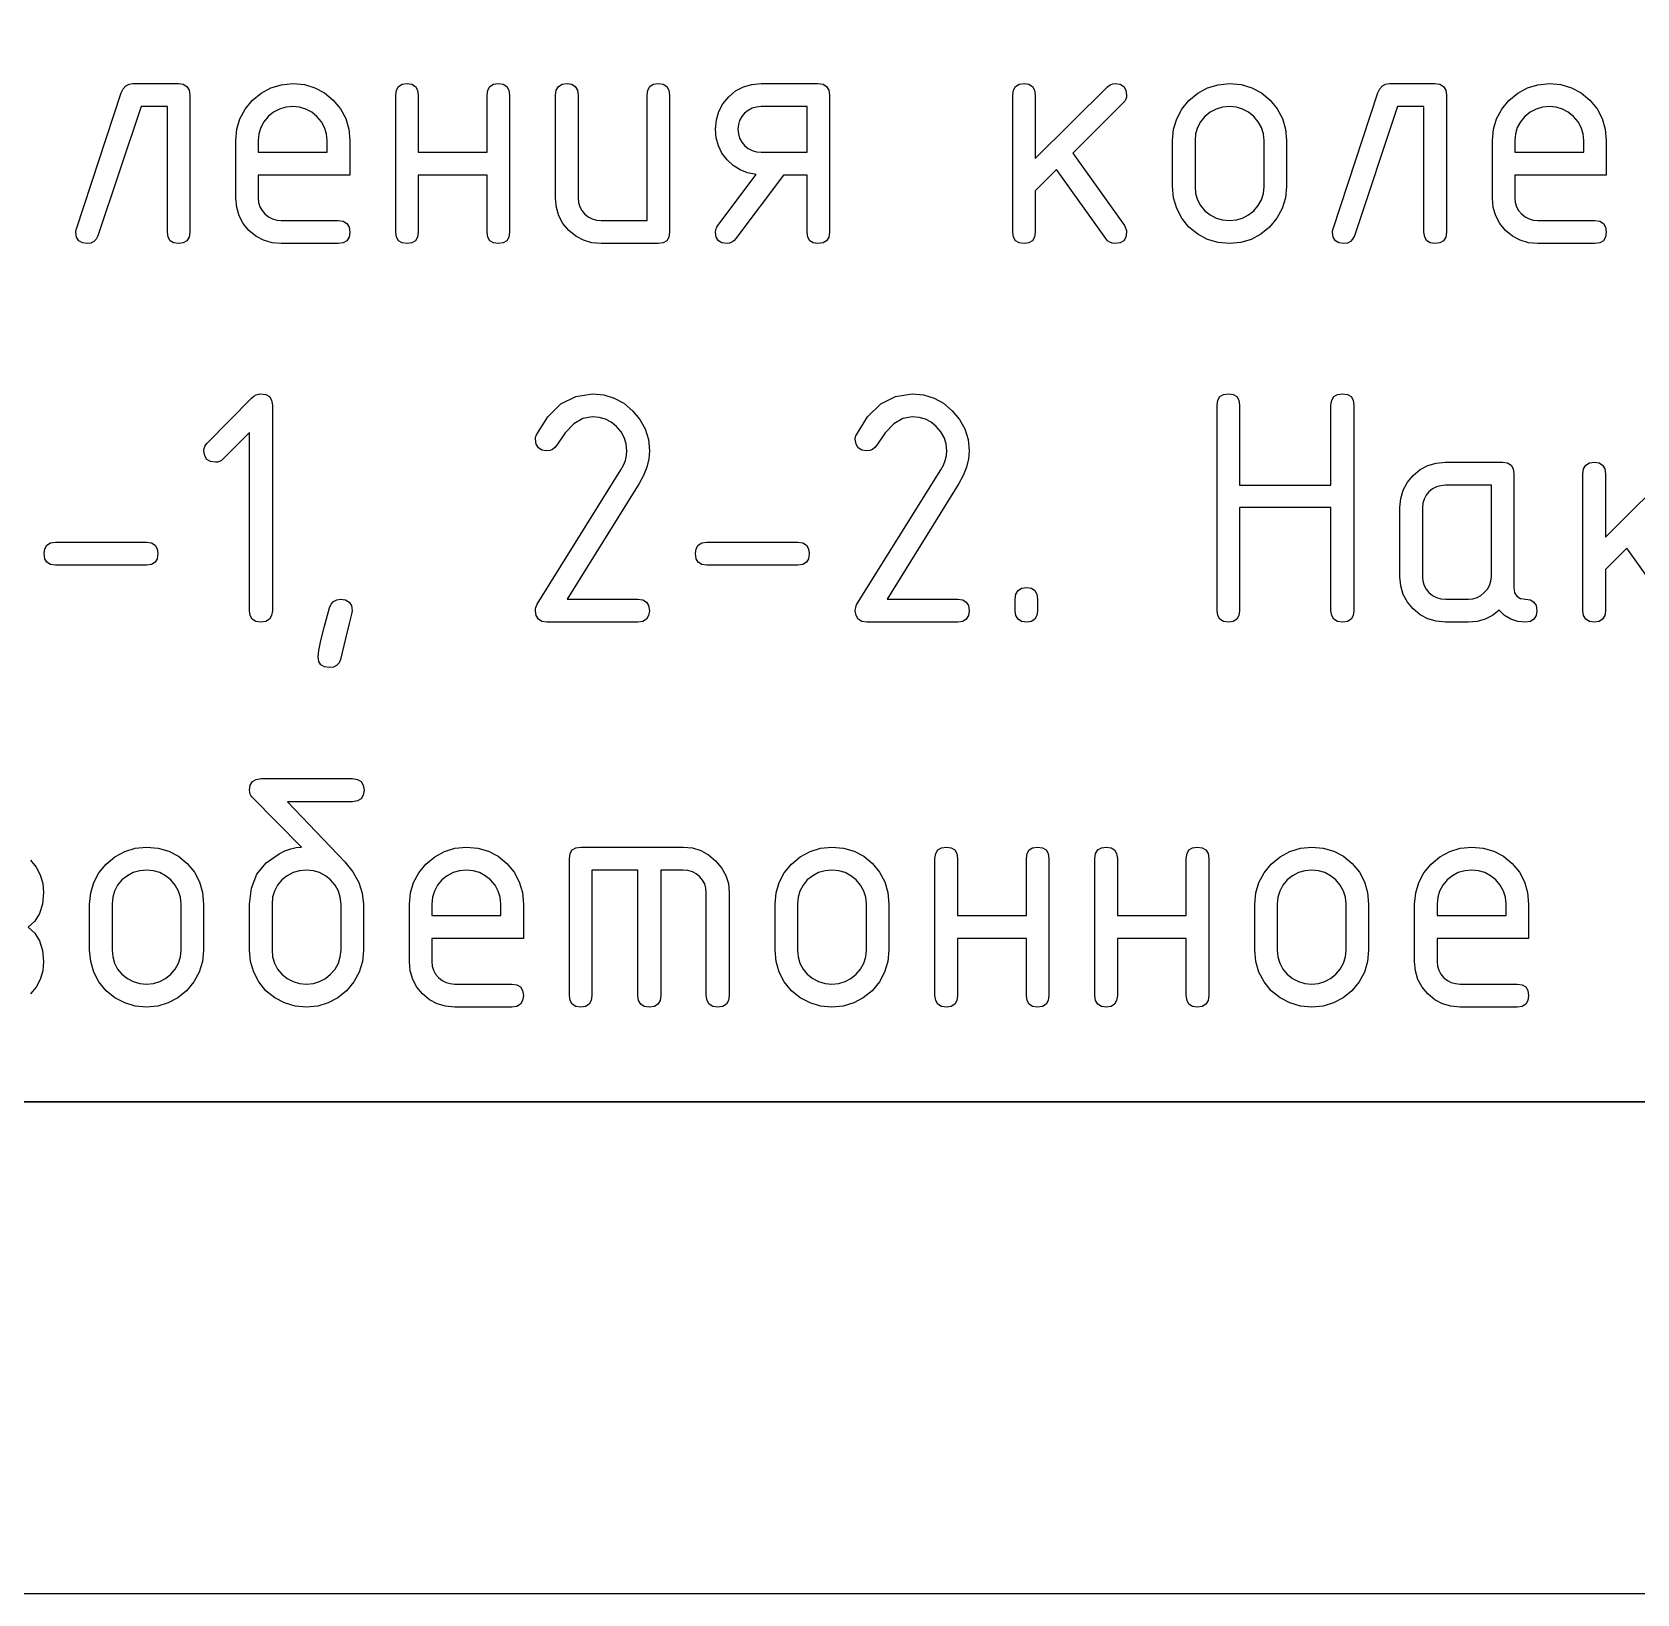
# Model space of a CAD drawing. Header units: millimetres. Extents: x 1 to 1188, y 1 to 840.
# Drawn here: x 1096.83 to 1112.98, y 0.71 to 16.42 of the extents above; entities that cross this region are included whole.
import ezdxf

# ---------------------------------------------------------------- set-up
doc = ezdxf.new("R2010")
doc.units = ezdxf.units.MM
doc.layers.add('GEOMETRY', color=7, linetype='Continuous')
doc.layers.add('TEXT_OUTLINE', color=7, linetype='Continuous')

msp = doc.modelspace()

# ---------------------------------------------------------------- linework, layer by layer
at = {"layer": 'GEOMETRY'}
for points in [[(1188.156, 0.706), (0.832, 0.706), (0.832, 840.048)], [(999.815, 60.714), (999.815, 5.658), (1184.79, 5.658)], [(1097.847, 15.904), (1098.305, 15.904)], [(1104.169, 15.904), (1104.742, 15.904)], [(1106.928, 15.149), (1107.655, 15.871)], [(1110.494, 15.904), (1110.951, 15.904)], [(1097.279, 14.443), (1097.731, 15.81)], [(1098.195, 14.41), (1098.195, 15.673), (1097.93, 15.673), (1097.494, 14.372)], [(1098.421, 15.788), (1098.421, 14.41)], [(1100.493, 14.41), (1100.493, 15.788)], [(1100.719, 15.788), (1100.719, 15.215), (1101.413, 15.215), (1101.413, 15.788)], [(1101.639, 15.788), (1101.639, 14.41)], [(1102.102, 14.752), (1102.102, 15.788)], [(1102.328, 15.788), (1102.328, 14.752)], [(1102.56, 14.526), (1103.023, 14.526), (1103.023, 15.788)], [(1103.249, 15.788), (1103.249, 14.41)], [(1104.169, 15.215), (1104.632, 15.215), (1104.632, 15.673), (1104.169, 15.673)], [(1104.858, 15.788), (1104.858, 14.41)], [(1106.702, 14.41), (1106.702, 15.788)], [(1106.928, 15.788), (1106.928, 15.149)], [(1107.815, 15.711), (1107.308, 15.204), (1107.826, 14.476)], [(1109.926, 14.443), (1110.378, 15.81)], [(1110.841, 14.41), (1110.841, 15.673), (1110.576, 15.673), (1110.141, 14.372)], [(1111.067, 15.788), (1111.067, 14.41)], [(1098.883, 14.752), (1098.883, 15.331)], [(1099.109, 15.331), (1099.109, 15.215), (1099.804, 15.215), (1099.804, 15.331)], [(1100.03, 15.331), (1100.03, 14.984), (1099.109, 14.984)], [(1108.311, 14.868), (1108.311, 15.331)], [(1108.537, 15.331), (1108.537, 14.868)], [(1109.232, 14.868), (1109.232, 15.331)], [(1109.458, 15.331), (1109.458, 14.868)], [(1111.53, 14.752), (1111.53, 15.331)], [(1111.756, 15.331), (1111.756, 15.215), (1112.45, 15.215), (1112.45, 15.331)], [(1112.676, 15.331), (1112.676, 14.984), (1111.756, 14.984)], [(1107.639, 14.344), (1107.143, 15.039), (1106.928, 14.824), (1106.928, 14.41)], [(1099.109, 14.984), (1099.109, 14.752)], [(1100.719, 14.984), (1100.719, 14.41)], [(1101.413, 14.41), (1101.413, 14.984), (1100.719, 14.984)], [(1103.733, 14.476), (1104.119, 14.989)], [(1104.632, 14.41), (1104.632, 14.984), (1104.395, 14.984), (1103.915, 14.344)], [(1111.756, 14.984), (1111.756, 14.752)], [(1099.341, 14.526), (1099.914, 14.526)], [(1111.987, 14.526), (1112.56, 14.526)], [(1099.914, 14.295), (1099.341, 14.295)], [(1103.133, 14.295), (1102.56, 14.295)], [(1112.56, 14.295), (1111.987, 14.295)], [(1098.595, 12.287), (1099.042, 12.739)], [(1099.251, 12.667), (1099.251, 10.6)], [(1108.758, 10.6), (1108.758, 12.667)], [(1108.984, 12.667), (1108.984, 11.863), (1109.905, 11.863), (1109.905, 12.667)], [(1110.136, 12.667), (1110.136, 10.6)], [(1099.02, 12.392), (1098.755, 12.127)], [(1099.02, 10.6), (1099.02, 12.392)], [(1101.915, 10.666), (1102.759, 12.017)], [(1105.134, 10.666), (1105.977, 12.017)], [(1111.057, 12.094), (1111.63, 12.094)], [(1111.746, 11.978), (1111.746, 10.832)], [(1112.441, 10.6), (1112.441, 11.978)], [(1112.667, 11.339), (1113.394, 12.061)], [(1112.667, 11.978), (1112.667, 11.339)], [(1102.941, 11.879), (1102.219, 10.716), (1102.93, 10.716)], [(1106.159, 11.879), (1105.437, 10.716), (1106.148, 10.716)], [(1111.52, 11.863), (1111.057, 11.863)], [(1111.52, 10.942), (1111.52, 11.863)], [(1109.905, 10.6), (1109.905, 11.637), (1108.984, 11.637), (1108.984, 10.6)], [(1110.599, 10.942), (1110.599, 11.637)], [(1110.825, 11.637), (1110.825, 10.942)], [(1097.069, 11.289), (1097.984, 11.289)], [(1103.624, 11.289), (1104.539, 11.289)], [(1113.378, 10.534), (1112.882, 11.229), (1112.667, 11.014), (1112.667, 10.6)], [(1097.984, 11.058), (1097.069, 11.058)], [(1104.539, 11.058), (1103.624, 11.058)], [(1106.727, 10.6), (1106.727, 10.716)], [(1106.953, 10.716), (1106.953, 10.6)], [(1111.057, 10.716), (1111.288, 10.716)], [(1102.93, 10.485), (1102.015, 10.485)], [(1106.148, 10.485), (1105.233, 10.485)], [(1111.288, 10.485), (1111.057, 10.485)], [(1099.137, 8.91), (1100.058, 8.91)], [(1099.545, 8.221), (1099.044, 8.728)], [(1100.058, 8.678), (1099.402, 8.678), (1099.981, 8.072)], [(1102.24, 6.727), (1102.24, 8.105)], [(1102.356, 8.221), (1103.387, 8.221)], [(1105.919, 6.727), (1105.919, 8.105)], [(1106.145, 8.105), (1106.145, 7.532), (1106.84, 7.532), (1106.84, 8.105)], [(1107.066, 8.105), (1107.066, 6.727)], [(1107.529, 6.727), (1107.529, 8.105)], [(1107.755, 8.105), (1107.755, 7.532), (1108.449, 7.532), (1108.449, 8.105)], [(1108.675, 8.105), (1108.675, 6.727)], [(1102.929, 6.727), (1102.929, 7.989), (1102.466, 7.989), (1102.466, 6.727)], [(1103.387, 7.989), (1103.161, 7.989), (1103.161, 6.727)], [(1103.618, 6.727), (1103.618, 7.763)], [(1103.85, 7.763), (1103.85, 6.727)], [(1097.412, 7.184), (1097.412, 7.647)], [(1097.638, 7.647), (1097.638, 7.184)], [(1098.333, 7.184), (1098.333, 7.647)], [(1098.559, 7.647), (1098.559, 7.184)], [(1099.022, 7.184), (1099.022, 7.647)], [(1099.248, 7.647), (1099.248, 7.184)], [(1099.942, 7.184), (1099.942, 7.647)], [(1100.168, 7.647), (1100.168, 7.184)], [(1100.631, 7.069), (1100.631, 7.647)], [(1100.857, 7.647), (1100.857, 7.532), (1101.551, 7.532), (1101.551, 7.647)], [(1101.777, 7.647), (1101.777, 7.3), (1100.857, 7.3)], [(1104.31, 7.184), (1104.31, 7.647)], [(1104.536, 7.647), (1104.536, 7.184)], [(1105.23, 7.184), (1105.23, 7.647)], [(1105.456, 7.647), (1105.456, 7.184)], [(1109.138, 7.184), (1109.138, 7.647)], [(1109.364, 7.647), (1109.364, 7.184)], [(1110.058, 7.184), (1110.058, 7.647)], [(1110.284, 7.647), (1110.284, 7.184)], [(1110.747, 7.069), (1110.747, 7.647)], [(1110.973, 7.647), (1110.973, 7.532), (1111.668, 7.532), (1111.668, 7.647)], [(1111.894, 7.647), (1111.894, 7.3), (1110.973, 7.3)], [(1100.857, 7.3), (1100.857, 7.069)], [(1106.145, 7.3), (1106.145, 6.727)], [(1106.84, 6.727), (1106.84, 7.3), (1106.145, 7.3)], [(1107.755, 7.3), (1107.755, 6.727)], [(1108.449, 6.727), (1108.449, 7.3), (1107.755, 7.3)], [(1110.973, 7.3), (1110.973, 7.069)], [(1101.088, 6.843), (1101.662, 6.843)], [(1111.205, 6.843), (1111.778, 6.843)], [(1101.662, 6.611), (1101.088, 6.611)], [(1111.778, 6.611), (1111.205, 6.611)]]:
    msp.add_lwpolyline(points, dxfattribs=at)
msp.add_lwpolyline([(1184.79, 5.658), (20.835, 5.658), (20.835, 836.683), (1184.79, 836.683)], close=True, dxfattribs=at)
at = {"layer": 'TEXT_OUTLINE'}
for points in [[(1097.731, 15.81), (1097.751, 15.851), (1097.777, 15.881), (1097.809, 15.898), (1097.847, 15.904)], [(1098.305, 15.904), (1098.355, 15.897), (1098.392, 15.875), (1098.413, 15.839), (1098.421, 15.788)], [(1099.049, 15.733), (1099.138, 15.808), (1099.236, 15.861), (1099.342, 15.893), (1099.457, 15.904)], [(1099.457, 15.904), (1099.573, 15.894), (1099.68, 15.863), (1099.777, 15.811), (1099.864, 15.739)], [(1100.493, 15.788), (1100.5, 15.839), (1100.522, 15.875), (1100.558, 15.897), (1100.608, 15.904)], [(1100.608, 15.904), (1100.656, 15.897), (1100.691, 15.875), (1100.712, 15.839), (1100.719, 15.788)], [(1101.413, 15.788), (1101.42, 15.839), (1101.44, 15.875), (1101.475, 15.897), (1101.523, 15.904)], [(1101.523, 15.904), (1101.574, 15.897), (1101.61, 15.875), (1101.632, 15.839), (1101.639, 15.788)], [(1102.102, 15.788), (1102.109, 15.839), (1102.131, 15.875), (1102.167, 15.897), (1102.218, 15.904)], [(1102.218, 15.904), (1102.266, 15.897), (1102.3, 15.875), (1102.321, 15.839), (1102.328, 15.788)], [(1103.023, 15.788), (1103.029, 15.839), (1103.05, 15.875), (1103.084, 15.897), (1103.133, 15.904)], [(1103.133, 15.904), (1103.183, 15.897), (1103.22, 15.875), (1103.241, 15.839), (1103.249, 15.788)], [(1103.844, 15.772), (1103.913, 15.83), (1103.991, 15.871), (1104.076, 15.896), (1104.169, 15.904)], [(1104.742, 15.904), (1104.793, 15.897), (1104.829, 15.875), (1104.851, 15.839), (1104.858, 15.788)], [(1106.702, 15.788), (1106.709, 15.839), (1106.731, 15.875), (1106.767, 15.897), (1106.817, 15.904)], [(1106.817, 15.904), (1106.865, 15.897), (1106.9, 15.875), (1106.921, 15.839), (1106.928, 15.788)], [(1107.655, 15.871), (1107.672, 15.886), (1107.691, 15.896), (1107.711, 15.902), (1107.732, 15.904)], [(1107.732, 15.904), (1107.783, 15.897), (1107.819, 15.875), (1107.841, 15.839), (1107.848, 15.788)], [(1108.476, 15.733), (1108.565, 15.808), (1108.663, 15.861), (1108.77, 15.893), (1108.884, 15.904)], [(1108.884, 15.904), (1109.001, 15.894), (1109.107, 15.863), (1109.205, 15.811), (1109.292, 15.739)], [(1110.378, 15.81), (1110.397, 15.851), (1110.423, 15.881), (1110.455, 15.898), (1110.494, 15.904)], [(1110.951, 15.904), (1111.002, 15.897), (1111.038, 15.875), (1111.06, 15.839), (1111.067, 15.788)], [(1111.695, 15.733), (1111.784, 15.808), (1111.882, 15.861), (1111.988, 15.893), (1112.103, 15.904)], [(1112.103, 15.904), (1112.219, 15.894), (1112.326, 15.863), (1112.423, 15.811), (1112.511, 15.739)], [(1098.883, 15.331), (1098.894, 15.444), (1098.925, 15.55), (1098.976, 15.646), (1099.049, 15.733)], [(1099.457, 15.673), (1099.387, 15.666), (1099.322, 15.648), (1099.263, 15.617), (1099.209, 15.573)], [(1099.699, 15.573), (1099.647, 15.617), (1099.589, 15.648), (1099.525, 15.666), (1099.457, 15.673)], [(1099.864, 15.739), (1099.937, 15.651), (1099.989, 15.554), (1100.02, 15.447), (1100.03, 15.331)], [(1103.711, 15.447), (1103.72, 15.539), (1103.744, 15.624), (1103.786, 15.702), (1103.844, 15.772)], [(1104.169, 15.673), (1104.123, 15.668), (1104.08, 15.656), (1104.04, 15.635), (1104.003, 15.606)], [(1107.848, 15.788), (1107.846, 15.767), (1107.84, 15.747), (1107.83, 15.728), (1107.815, 15.711)], [(1108.311, 15.331), (1108.321, 15.444), (1108.352, 15.55), (1108.404, 15.646), (1108.476, 15.733)], [(1108.884, 15.673), (1108.814, 15.666), (1108.75, 15.648), (1108.69, 15.617), (1108.636, 15.573)], [(1109.127, 15.573), (1109.074, 15.617), (1109.016, 15.648), (1108.953, 15.666), (1108.884, 15.673)], [(1109.292, 15.739), (1109.365, 15.651), (1109.416, 15.554), (1109.447, 15.447), (1109.458, 15.331)], [(1111.53, 15.331), (1111.54, 15.444), (1111.571, 15.55), (1111.623, 15.646), (1111.695, 15.733)], [(1112.103, 15.673), (1112.033, 15.666), (1111.969, 15.648), (1111.909, 15.617), (1111.855, 15.573)], [(1112.345, 15.573), (1112.293, 15.617), (1112.235, 15.648), (1112.172, 15.666), (1112.103, 15.673)], [(1112.511, 15.739), (1112.583, 15.651), (1112.635, 15.554), (1112.666, 15.447), (1112.676, 15.331)], [(1099.209, 15.573), (1099.165, 15.521), (1099.134, 15.463), (1099.116, 15.4), (1099.109, 15.331)], [(1099.804, 15.331), (1099.797, 15.4), (1099.777, 15.463), (1099.745, 15.521), (1099.699, 15.573)], [(1104.003, 15.606), (1103.975, 15.572), (1103.954, 15.533), (1103.941, 15.492), (1103.937, 15.447)], [(1108.636, 15.573), (1108.593, 15.521), (1108.562, 15.463), (1108.543, 15.4), (1108.537, 15.331)], [(1109.232, 15.331), (1109.225, 15.4), (1109.205, 15.463), (1109.172, 15.521), (1109.127, 15.573)], [(1111.855, 15.573), (1111.811, 15.521), (1111.78, 15.463), (1111.762, 15.4), (1111.756, 15.331)], [(1112.45, 15.331), (1112.444, 15.4), (1112.424, 15.463), (1112.391, 15.521), (1112.345, 15.573)], [(1103.827, 15.138), (1103.776, 15.205), (1103.74, 15.278), (1103.719, 15.359), (1103.711, 15.447)], [(1103.937, 15.447), (1103.941, 15.399), (1103.954, 15.356), (1103.975, 15.316), (1104.003, 15.281)], [(1104.003, 15.281), (1104.04, 15.252), (1104.08, 15.232), (1104.123, 15.219), (1104.169, 15.215)], [(1104.119, 14.989), (1104.034, 15.006), (1103.958, 15.037), (1103.889, 15.081), (1103.827, 15.138)], [(1108.476, 14.46), (1108.404, 14.549), (1108.352, 14.647), (1108.321, 14.753), (1108.311, 14.868)], [(1108.537, 14.868), (1108.543, 14.799), (1108.562, 14.735), (1108.593, 14.678), (1108.636, 14.625)], [(1109.127, 14.625), (1109.172, 14.678), (1109.205, 14.735), (1109.225, 14.799), (1109.232, 14.868)], [(1109.458, 14.868), (1109.447, 14.753), (1109.414, 14.647), (1109.361, 14.549), (1109.287, 14.46)], [(1099.016, 14.427), (1098.958, 14.497), (1098.916, 14.574), (1098.892, 14.659), (1098.883, 14.752)], [(1099.109, 14.752), (1099.113, 14.707), (1099.126, 14.665), (1099.147, 14.627), (1099.175, 14.592)], [(1102.234, 14.427), (1102.176, 14.497), (1102.135, 14.574), (1102.11, 14.659), (1102.102, 14.752)], [(1102.328, 14.752), (1102.332, 14.707), (1102.345, 14.665), (1102.365, 14.627), (1102.394, 14.592)], [(1111.662, 14.427), (1111.604, 14.497), (1111.563, 14.574), (1111.538, 14.659), (1111.53, 14.752)], [(1111.756, 14.752), (1111.76, 14.707), (1111.772, 14.665), (1111.793, 14.627), (1111.822, 14.592)], [(1099.175, 14.592), (1099.212, 14.563), (1099.252, 14.543), (1099.295, 14.53), (1099.341, 14.526)], [(1102.394, 14.592), (1102.431, 14.563), (1102.471, 14.543), (1102.514, 14.53), (1102.56, 14.526)], [(1108.636, 14.625), (1108.69, 14.582), (1108.75, 14.551), (1108.814, 14.532), (1108.884, 14.526)], [(1108.884, 14.526), (1108.953, 14.532), (1109.016, 14.551), (1109.074, 14.582), (1109.127, 14.625)], [(1111.822, 14.592), (1111.859, 14.563), (1111.898, 14.543), (1111.941, 14.53), (1111.987, 14.526)], [(1097.274, 14.41), (1097.274, 14.42), (1097.275, 14.429), (1097.277, 14.437), (1097.279, 14.443)], [(1097.39, 14.295), (1097.339, 14.302), (1097.303, 14.323), (1097.281, 14.36), (1097.274, 14.41)], [(1098.305, 14.295), (1098.256, 14.302), (1098.222, 14.323), (1098.201, 14.36), (1098.195, 14.41)], [(1098.421, 14.41), (1098.413, 14.36), (1098.392, 14.323), (1098.355, 14.302), (1098.305, 14.295)], [(1099.341, 14.295), (1099.248, 14.303), (1099.163, 14.328), (1099.085, 14.369), (1099.016, 14.427)], [(1099.914, 14.526), (1099.965, 14.519), (1100.001, 14.497), (1100.023, 14.461), (1100.03, 14.41)], [(1100.03, 14.41), (1100.023, 14.36), (1100.001, 14.323), (1099.965, 14.302), (1099.914, 14.295)], [(1100.608, 14.295), (1100.558, 14.302), (1100.522, 14.323), (1100.5, 14.36), (1100.493, 14.41)], [(1100.719, 14.41), (1100.712, 14.36), (1100.691, 14.323), (1100.656, 14.302), (1100.608, 14.295)], [(1101.523, 14.295), (1101.475, 14.302), (1101.44, 14.323), (1101.42, 14.36), (1101.413, 14.41)], [(1101.639, 14.41), (1101.632, 14.36), (1101.61, 14.323), (1101.574, 14.302), (1101.523, 14.295)], [(1102.56, 14.295), (1102.466, 14.303), (1102.381, 14.328), (1102.304, 14.369), (1102.234, 14.427)], [(1103.249, 14.41), (1103.241, 14.36), (1103.22, 14.323), (1103.183, 14.302), (1103.133, 14.295)], [(1103.711, 14.41), (1103.713, 14.428), (1103.717, 14.445), (1103.724, 14.461), (1103.733, 14.476)], [(1103.827, 14.295), (1103.776, 14.302), (1103.74, 14.323), (1103.719, 14.36), (1103.711, 14.41)], [(1104.742, 14.295), (1104.694, 14.302), (1104.659, 14.323), (1104.639, 14.36), (1104.632, 14.41)], [(1104.858, 14.41), (1104.851, 14.36), (1104.829, 14.323), (1104.793, 14.302), (1104.742, 14.295)], [(1106.817, 14.295), (1106.767, 14.302), (1106.731, 14.323), (1106.709, 14.36), (1106.702, 14.41)], [(1106.928, 14.41), (1106.921, 14.36), (1106.9, 14.323), (1106.865, 14.302), (1106.817, 14.295)], [(1107.848, 14.41), (1107.841, 14.36), (1107.819, 14.323), (1107.783, 14.302), (1107.732, 14.295)], [(1107.826, 14.476), (1107.835, 14.46), (1107.842, 14.443), (1107.847, 14.427), (1107.848, 14.41)], [(1108.884, 14.295), (1108.77, 14.305), (1108.663, 14.336), (1108.565, 14.388), (1108.476, 14.46)], [(1109.287, 14.46), (1109.199, 14.388), (1109.103, 14.336), (1108.998, 14.305), (1108.884, 14.295)], [(1109.92, 14.41), (1109.921, 14.42), (1109.922, 14.429), (1109.923, 14.437), (1109.926, 14.443)], [(1110.036, 14.295), (1109.985, 14.302), (1109.949, 14.323), (1109.928, 14.36), (1109.92, 14.41)], [(1110.951, 14.295), (1110.902, 14.302), (1110.868, 14.323), (1110.848, 14.36), (1110.841, 14.41)], [(1111.067, 14.41), (1111.06, 14.36), (1111.038, 14.323), (1111.002, 14.302), (1110.951, 14.295)], [(1111.987, 14.295), (1111.894, 14.303), (1111.809, 14.328), (1111.732, 14.369), (1111.662, 14.427)], [(1112.56, 14.526), (1112.611, 14.519), (1112.647, 14.497), (1112.669, 14.461), (1112.676, 14.41)], [(1112.676, 14.41), (1112.669, 14.36), (1112.647, 14.323), (1112.611, 14.302), (1112.56, 14.295)], [(1097.494, 14.372), (1097.477, 14.338), (1097.454, 14.314), (1097.425, 14.299), (1097.39, 14.295)], [(1103.915, 14.344), (1103.897, 14.322), (1103.876, 14.307), (1103.853, 14.298), (1103.827, 14.295)], [(1107.732, 14.295), (1107.703, 14.298), (1107.678, 14.307), (1107.657, 14.322), (1107.639, 14.344)], [(1110.141, 14.372), (1110.123, 14.338), (1110.1, 14.314), (1110.071, 14.299), (1110.036, 14.295)], [(1099.042, 12.739), (1099.064, 12.758), (1099.087, 12.772), (1099.111, 12.78), (1099.136, 12.783)], [(1099.136, 12.783), (1099.186, 12.776), (1099.223, 12.754), (1099.244, 12.718), (1099.251, 12.667)], [(1101.91, 12.37), (1102.023, 12.551), (1102.155, 12.68), (1102.304, 12.757), (1102.472, 12.783)], [(1102.472, 12.783), (1102.586, 12.772), (1102.691, 12.74), (1102.787, 12.687), (1102.875, 12.612)], [(1105.129, 12.37), (1105.242, 12.551), (1105.374, 12.68), (1105.523, 12.757), (1105.691, 12.783)], [(1105.691, 12.783), (1105.804, 12.772), (1105.91, 12.74), (1106.006, 12.687), (1106.093, 12.612)], [(1108.758, 12.667), (1108.765, 12.718), (1108.787, 12.754), (1108.823, 12.776), (1108.874, 12.783)], [(1108.874, 12.783), (1108.922, 12.776), (1108.956, 12.754), (1108.977, 12.718), (1108.984, 12.667)], [(1109.905, 12.667), (1109.912, 12.718), (1109.934, 12.754), (1109.97, 12.776), (1110.02, 12.783)], [(1110.02, 12.783), (1110.071, 12.776), (1110.107, 12.754), (1110.129, 12.718), (1110.136, 12.667)], [(1102.875, 12.612), (1102.949, 12.525), (1103.002, 12.429), (1103.035, 12.324), (1103.045, 12.21)], [(1106.093, 12.612), (1106.168, 12.525), (1106.221, 12.429), (1106.253, 12.324), (1106.264, 12.21)], [(1102.472, 12.552), (1102.377, 12.534), (1102.286, 12.48), (1102.198, 12.39), (1102.114, 12.265)], [(1102.715, 12.452), (1102.662, 12.496), (1102.604, 12.527), (1102.541, 12.545), (1102.472, 12.552)], [(1102.819, 12.21), (1102.813, 12.279), (1102.793, 12.342), (1102.76, 12.4), (1102.715, 12.452)], [(1105.691, 12.552), (1105.596, 12.534), (1105.504, 12.48), (1105.417, 12.39), (1105.333, 12.265)], [(1105.933, 12.452), (1105.881, 12.496), (1105.823, 12.527), (1105.76, 12.545), (1105.691, 12.552)], [(1106.038, 12.21), (1106.031, 12.279), (1106.012, 12.342), (1105.979, 12.4), (1105.933, 12.452)], [(1098.562, 12.21), (1098.564, 12.231), (1098.571, 12.251), (1098.581, 12.27), (1098.595, 12.287)], [(1101.899, 12.326), (1101.899, 12.336), (1101.901, 12.347), (1101.905, 12.358), (1101.91, 12.37)], [(1102.015, 12.21), (1101.964, 12.217), (1101.928, 12.239), (1101.906, 12.275), (1101.899, 12.326)], [(1105.118, 12.326), (1105.118, 12.336), (1105.12, 12.347), (1105.123, 12.358), (1105.129, 12.37)], [(1105.233, 12.21), (1105.183, 12.217), (1105.146, 12.239), (1105.125, 12.275), (1105.118, 12.326)], [(1098.678, 12.094), (1098.628, 12.101), (1098.591, 12.123), (1098.57, 12.159), (1098.562, 12.21)], [(1098.755, 12.127), (1098.738, 12.113), (1098.719, 12.102), (1098.699, 12.096), (1098.678, 12.094)], [(1102.114, 12.265), (1102.095, 12.241), (1102.072, 12.223), (1102.046, 12.213), (1102.015, 12.21)], [(1102.759, 12.017), (1102.785, 12.064), (1102.804, 12.112), (1102.816, 12.161), (1102.819, 12.21)], [(1103.045, 12.21), (1103.039, 12.127), (1103.019, 12.044), (1102.986, 11.962), (1102.941, 11.879)], [(1105.333, 12.265), (1105.314, 12.241), (1105.291, 12.223), (1105.264, 12.213), (1105.233, 12.21)], [(1105.977, 12.017), (1106.004, 12.064), (1106.023, 12.112), (1106.034, 12.161), (1106.038, 12.21)], [(1106.264, 12.21), (1106.257, 12.127), (1106.238, 12.044), (1106.205, 11.962), (1106.159, 11.879)], [(1110.599, 11.637), (1110.608, 11.729), (1110.632, 11.814), (1110.674, 11.892), (1110.732, 11.962)], [(1110.732, 11.962), (1110.801, 12.02), (1110.879, 12.061), (1110.964, 12.086), (1111.057, 12.094)], [(1111.63, 12.094), (1111.681, 12.087), (1111.717, 12.065), (1111.739, 12.029), (1111.746, 11.978)], [(1112.441, 11.978), (1112.448, 12.029), (1112.47, 12.065), (1112.506, 12.087), (1112.556, 12.094)], [(1112.556, 12.094), (1112.604, 12.087), (1112.639, 12.065), (1112.66, 12.029), (1112.667, 11.978)], [(1110.891, 11.796), (1110.863, 11.762), (1110.842, 11.723), (1110.829, 11.682), (1110.825, 11.637)], [(1111.057, 11.863), (1111.011, 11.858), (1110.968, 11.846), (1110.928, 11.825), (1110.891, 11.796)], [(1096.953, 11.174), (1096.96, 11.224), (1096.982, 11.26), (1097.018, 11.282), (1097.069, 11.289)], [(1097.069, 11.058), (1097.018, 11.065), (1096.982, 11.087), (1096.96, 11.123), (1096.953, 11.174)], [(1097.984, 11.289), (1098.035, 11.282), (1098.071, 11.26), (1098.092, 11.224), (1098.1, 11.174)], [(1098.1, 11.174), (1098.092, 11.123), (1098.071, 11.087), (1098.035, 11.065), (1097.984, 11.058)], [(1103.508, 11.174), (1103.515, 11.224), (1103.537, 11.26), (1103.573, 11.282), (1103.624, 11.289)], [(1103.624, 11.058), (1103.573, 11.065), (1103.537, 11.087), (1103.515, 11.123), (1103.508, 11.174)], [(1104.539, 11.289), (1104.59, 11.282), (1104.626, 11.26), (1104.647, 11.224), (1104.655, 11.174)], [(1104.655, 11.174), (1104.647, 11.123), (1104.626, 11.087), (1104.59, 11.065), (1104.539, 11.058)], [(1106.727, 10.716), (1106.734, 10.767), (1106.756, 10.803), (1106.792, 10.825), (1106.843, 10.832)], [(1106.843, 10.832), (1106.891, 10.825), (1106.925, 10.803), (1106.946, 10.767), (1106.953, 10.716)], [(1110.732, 10.617), (1110.674, 10.687), (1110.632, 10.764), (1110.608, 10.849), (1110.599, 10.942)], [(1110.825, 10.942), (1110.829, 10.897), (1110.842, 10.855), (1110.863, 10.817), (1110.891, 10.782)], [(1111.448, 10.782), (1111.479, 10.817), (1111.502, 10.855), (1111.515, 10.897), (1111.52, 10.942)], [(1111.746, 10.832), (1111.753, 10.781), (1111.775, 10.745), (1111.811, 10.723), (1111.862, 10.716)], [(1099.827, 10.628), (1099.844, 10.666), (1099.868, 10.694), (1099.899, 10.71), (1099.937, 10.716)], [(1099.937, 10.716), (1099.988, 10.709), (1100.024, 10.687), (1100.046, 10.651), (1100.053, 10.6)], [(1101.899, 10.6), (1101.9, 10.617), (1101.903, 10.633), (1101.908, 10.65), (1101.915, 10.666)], [(1102.93, 10.716), (1102.98, 10.709), (1103.016, 10.687), (1103.038, 10.651), (1103.045, 10.6)], [(1105.118, 10.6), (1105.119, 10.617), (1105.122, 10.633), (1105.127, 10.65), (1105.134, 10.666)], [(1106.148, 10.716), (1106.199, 10.709), (1106.235, 10.687), (1106.257, 10.651), (1106.264, 10.6)], [(1110.891, 10.782), (1110.928, 10.753), (1110.968, 10.733), (1111.011, 10.72), (1111.057, 10.716)], [(1111.288, 10.716), (1111.333, 10.72), (1111.375, 10.733), (1111.413, 10.753), (1111.448, 10.782)], [(1111.862, 10.716), (1111.912, 10.709), (1111.948, 10.687), (1111.97, 10.651), (1111.977, 10.6)], [(1099.136, 10.485), (1099.085, 10.492), (1099.049, 10.513), (1099.027, 10.55), (1099.02, 10.6)], [(1099.251, 10.6), (1099.244, 10.55), (1099.223, 10.513), (1099.186, 10.492), (1099.136, 10.485)], [(1099.711, 10.137), (1099.719, 10.199), (1099.74, 10.301), (1099.777, 10.444), (1099.827, 10.628)], [(1100.053, 10.6), (1100.046, 10.564), (1100.024, 10.47), (1099.988, 10.319), (1099.937, 10.11)], [(1102.015, 10.485), (1101.964, 10.492), (1101.928, 10.513), (1101.906, 10.55), (1101.899, 10.6)], [(1103.045, 10.6), (1103.038, 10.55), (1103.016, 10.513), (1102.98, 10.492), (1102.93, 10.485)], [(1105.233, 10.485), (1105.183, 10.492), (1105.146, 10.513), (1105.125, 10.55), (1105.118, 10.6)], [(1106.264, 10.6), (1106.257, 10.55), (1106.235, 10.513), (1106.199, 10.492), (1106.148, 10.485)], [(1106.843, 10.485), (1106.792, 10.492), (1106.756, 10.513), (1106.734, 10.55), (1106.727, 10.6)], [(1106.953, 10.6), (1106.946, 10.55), (1106.925, 10.513), (1106.891, 10.492), (1106.843, 10.485)], [(1108.874, 10.485), (1108.823, 10.492), (1108.787, 10.513), (1108.765, 10.55), (1108.758, 10.6)], [(1108.984, 10.6), (1108.977, 10.55), (1108.956, 10.513), (1108.922, 10.492), (1108.874, 10.485)], [(1110.02, 10.485), (1109.97, 10.492), (1109.934, 10.513), (1109.912, 10.55), (1109.905, 10.6)], [(1110.136, 10.6), (1110.129, 10.55), (1110.107, 10.513), (1110.071, 10.492), (1110.02, 10.485)], [(1111.057, 10.485), (1110.964, 10.493), (1110.879, 10.518), (1110.801, 10.559), (1110.732, 10.617)], [(1111.597, 10.606), (1111.53, 10.553), (1111.456, 10.515), (1111.376, 10.492), (1111.288, 10.485)], [(1111.862, 10.485), (1111.785, 10.492), (1111.715, 10.515), (1111.652, 10.553), (1111.597, 10.606)], [(1111.977, 10.6), (1111.97, 10.55), (1111.948, 10.513), (1111.912, 10.492), (1111.862, 10.485)], [(1112.556, 10.485), (1112.506, 10.492), (1112.47, 10.513), (1112.448, 10.55), (1112.441, 10.6)], [(1112.667, 10.6), (1112.66, 10.55), (1112.639, 10.513), (1112.604, 10.492), (1112.556, 10.485)], [(1099.827, 10.027), (1099.777, 10.034), (1099.74, 10.055), (1099.719, 10.089), (1099.711, 10.137)], [(1099.937, 10.11), (1099.922, 10.074), (1099.898, 10.048), (1099.867, 10.032), (1099.827, 10.027)], [(1099.022, 8.794), (1099.029, 8.845), (1099.051, 8.881), (1099.087, 8.902), (1099.137, 8.91)], [(1100.058, 8.91), (1100.109, 8.902), (1100.145, 8.881), (1100.166, 8.845), (1100.174, 8.794)], [(1099.044, 8.728), (1099.034, 8.74), (1099.027, 8.755), (1099.023, 8.773), (1099.022, 8.794)], [(1100.174, 8.794), (1100.166, 8.743), (1100.145, 8.707), (1100.109, 8.685), (1100.058, 8.678)], [(1096.816, 8.088), (1096.873, 8.018), (1096.915, 7.941), (1096.94, 7.856), (1096.948, 7.763)], [(1097.578, 8.05), (1097.667, 8.124), (1097.765, 8.178), (1097.871, 8.21), (1097.986, 8.221)], [(1097.986, 8.221), (1098.102, 8.21), (1098.209, 8.179), (1098.306, 8.128), (1098.393, 8.055)], [(1099.022, 7.647), (1099.04, 7.809), (1099.096, 7.947), (1099.189, 8.062), (1099.319, 8.154)], [(1099.319, 8.154), (1099.378, 8.183), (1099.436, 8.204), (1099.492, 8.216), (1099.545, 8.221)], [(1100.796, 8.05), (1100.885, 8.124), (1100.983, 8.178), (1101.089, 8.21), (1101.204, 8.221)], [(1101.204, 8.221), (1101.32, 8.21), (1101.427, 8.179), (1101.525, 8.128), (1101.612, 8.055)], [(1102.24, 8.105), (1102.248, 8.155), (1102.269, 8.192), (1102.305, 8.213), (1102.356, 8.221)], [(1103.387, 8.221), (1103.479, 8.212), (1103.564, 8.186), (1103.642, 8.143), (1103.712, 8.083)], [(1103.712, 8.083), (1103.772, 8.013), (1103.815, 7.936), (1103.841, 7.853), (1103.85, 7.763)], [(1104.475, 8.05), (1104.564, 8.124), (1104.662, 8.178), (1104.768, 8.21), (1104.883, 8.221)], [(1104.883, 8.221), (1104.999, 8.21), (1105.106, 8.179), (1105.204, 8.128), (1105.291, 8.055)], [(1105.919, 8.105), (1105.927, 8.155), (1105.948, 8.192), (1105.984, 8.213), (1106.035, 8.221)], [(1106.035, 8.221), (1106.083, 8.213), (1106.118, 8.192), (1106.138, 8.155), (1106.145, 8.105)], [(1106.84, 8.105), (1106.847, 8.155), (1106.867, 8.192), (1106.901, 8.213), (1106.95, 8.221)], [(1106.95, 8.221), (1107.001, 8.213), (1107.037, 8.192), (1107.059, 8.155), (1107.066, 8.105)], [(1107.529, 8.105), (1107.536, 8.155), (1107.558, 8.192), (1107.594, 8.213), (1107.644, 8.221)], [(1107.644, 8.221), (1107.692, 8.213), (1107.727, 8.192), (1107.748, 8.155), (1107.755, 8.105)], [(1108.449, 8.105), (1108.456, 8.155), (1108.476, 8.192), (1108.511, 8.213), (1108.559, 8.221)], [(1108.559, 8.221), (1108.61, 8.213), (1108.646, 8.192), (1108.668, 8.155), (1108.675, 8.105)], [(1109.303, 8.05), (1109.392, 8.124), (1109.49, 8.178), (1109.597, 8.21), (1109.711, 8.221)], [(1109.711, 8.221), (1109.827, 8.21), (1109.934, 8.179), (1110.032, 8.128), (1110.119, 8.055)], [(1110.913, 8.05), (1111.002, 8.124), (1111.1, 8.178), (1111.206, 8.21), (1111.321, 8.221)], [(1111.321, 8.221), (1111.437, 8.21), (1111.544, 8.179), (1111.641, 8.128), (1111.728, 8.055)], [(1097.412, 7.647), (1097.423, 7.761), (1097.454, 7.866), (1097.505, 7.962), (1097.578, 8.05)], [(1097.986, 7.989), (1097.916, 7.983), (1097.851, 7.964), (1097.792, 7.933), (1097.737, 7.89)], [(1098.228, 7.89), (1098.176, 7.933), (1098.118, 7.964), (1098.054, 7.983), (1097.986, 7.989)], [(1098.393, 8.055), (1098.466, 7.968), (1098.517, 7.87), (1098.548, 7.764), (1098.559, 7.647)], [(1099.595, 7.989), (1099.525, 7.983), (1099.46, 7.964), (1099.401, 7.933), (1099.347, 7.89)], [(1099.837, 7.89), (1099.785, 7.933), (1099.727, 7.964), (1099.664, 7.983), (1099.595, 7.989)], [(1099.981, 8.072), (1100.062, 7.971), (1100.121, 7.866), (1100.156, 7.758), (1100.168, 7.647)], [(1100.631, 7.647), (1100.641, 7.761), (1100.672, 7.866), (1100.724, 7.962), (1100.796, 8.05)], [(1101.204, 7.989), (1101.134, 7.983), (1101.07, 7.964), (1101.01, 7.933), (1100.956, 7.89)], [(1101.447, 7.89), (1101.394, 7.933), (1101.336, 7.964), (1101.273, 7.983), (1101.204, 7.989)], [(1101.612, 8.055), (1101.684, 7.968), (1101.736, 7.87), (1101.767, 7.764), (1101.777, 7.647)], [(1103.552, 7.923), (1103.517, 7.952), (1103.478, 7.973), (1103.434, 7.985), (1103.387, 7.989)], [(1103.618, 7.763), (1103.614, 7.808), (1103.602, 7.85), (1103.581, 7.888), (1103.552, 7.923)], [(1104.31, 7.647), (1104.32, 7.761), (1104.351, 7.866), (1104.403, 7.962), (1104.475, 8.05)], [(1104.883, 7.989), (1104.813, 7.983), (1104.749, 7.964), (1104.689, 7.933), (1104.635, 7.89)], [(1105.126, 7.89), (1105.073, 7.933), (1105.015, 7.964), (1104.952, 7.983), (1104.883, 7.989)], [(1105.291, 8.055), (1105.363, 7.968), (1105.415, 7.87), (1105.446, 7.764), (1105.456, 7.647)], [(1109.138, 7.647), (1109.148, 7.761), (1109.179, 7.866), (1109.231, 7.962), (1109.303, 8.05)], [(1109.711, 7.989), (1109.641, 7.983), (1109.577, 7.964), (1109.517, 7.933), (1109.463, 7.89)], [(1109.954, 7.89), (1109.901, 7.933), (1109.843, 7.964), (1109.78, 7.983), (1109.711, 7.989)], [(1110.119, 8.055), (1110.191, 7.968), (1110.243, 7.87), (1110.274, 7.764), (1110.284, 7.647)], [(1110.747, 7.647), (1110.758, 7.761), (1110.789, 7.866), (1110.84, 7.962), (1110.913, 8.05)], [(1111.321, 7.989), (1111.251, 7.983), (1111.186, 7.964), (1111.127, 7.933), (1111.073, 7.89)], [(1111.563, 7.89), (1111.511, 7.933), (1111.453, 7.964), (1111.389, 7.983), (1111.321, 7.989)], [(1111.728, 8.055), (1111.801, 7.968), (1111.852, 7.87), (1111.883, 7.764), (1111.894, 7.647)], [(1096.948, 7.763), (1096.938, 7.648), (1096.909, 7.552), (1096.861, 7.475), (1096.794, 7.416)], [(1097.737, 7.89), (1097.694, 7.837), (1097.663, 7.779), (1097.644, 7.716), (1097.638, 7.647)], [(1098.333, 7.647), (1098.326, 7.716), (1098.306, 7.779), (1098.273, 7.837), (1098.228, 7.89)], [(1099.347, 7.89), (1099.303, 7.837), (1099.272, 7.779), (1099.254, 7.716), (1099.248, 7.647)], [(1099.942, 7.647), (1099.935, 7.716), (1099.916, 7.779), (1099.883, 7.837), (1099.837, 7.89)], [(1100.956, 7.89), (1100.913, 7.837), (1100.882, 7.779), (1100.863, 7.716), (1100.857, 7.647)], [(1101.551, 7.647), (1101.545, 7.716), (1101.525, 7.779), (1101.492, 7.837), (1101.447, 7.89)], [(1104.635, 7.89), (1104.592, 7.837), (1104.561, 7.779), (1104.542, 7.716), (1104.536, 7.647)], [(1105.23, 7.647), (1105.224, 7.716), (1105.204, 7.779), (1105.171, 7.837), (1105.126, 7.89)], [(1109.463, 7.89), (1109.42, 7.837), (1109.389, 7.779), (1109.37, 7.716), (1109.364, 7.647)], [(1110.058, 7.647), (1110.052, 7.716), (1110.032, 7.779), (1109.999, 7.837), (1109.954, 7.89)], [(1111.073, 7.89), (1111.029, 7.837), (1110.998, 7.779), (1110.979, 7.716), (1110.973, 7.647)], [(1111.668, 7.647), (1111.661, 7.716), (1111.641, 7.779), (1111.609, 7.837), (1111.563, 7.89)], [(1096.794, 7.416), (1096.861, 7.355), (1096.909, 7.276), (1096.938, 7.181), (1096.948, 7.069)], [(1097.578, 6.776), (1097.505, 6.866), (1097.454, 6.963), (1097.423, 7.07), (1097.412, 7.184)], [(1097.638, 7.184), (1097.644, 7.115), (1097.663, 7.052), (1097.694, 6.994), (1097.737, 6.942)], [(1098.228, 6.942), (1098.273, 6.994), (1098.306, 7.052), (1098.326, 7.115), (1098.333, 7.184)], [(1098.559, 7.184), (1098.548, 7.07), (1098.516, 6.963), (1098.462, 6.866), (1098.388, 6.776)], [(1099.187, 6.776), (1099.115, 6.866), (1099.063, 6.963), (1099.032, 7.07), (1099.022, 7.184)], [(1099.248, 7.184), (1099.254, 7.115), (1099.272, 7.052), (1099.303, 6.994), (1099.347, 6.942)], [(1099.837, 6.942), (1099.883, 6.994), (1099.916, 7.052), (1099.935, 7.115), (1099.942, 7.184)], [(1100.168, 7.184), (1100.157, 7.07), (1100.125, 6.963), (1100.072, 6.866), (1099.997, 6.776)], [(1104.475, 6.776), (1104.403, 6.866), (1104.351, 6.963), (1104.32, 7.07), (1104.31, 7.184)], [(1104.536, 7.184), (1104.542, 7.115), (1104.561, 7.052), (1104.592, 6.994), (1104.635, 6.942)], [(1105.126, 6.942), (1105.171, 6.994), (1105.204, 7.052), (1105.224, 7.115), (1105.23, 7.184)], [(1105.456, 7.184), (1105.446, 7.07), (1105.413, 6.963), (1105.36, 6.866), (1105.286, 6.776)], [(1109.303, 6.776), (1109.231, 6.866), (1109.179, 6.963), (1109.148, 7.07), (1109.138, 7.184)], [(1109.364, 7.184), (1109.37, 7.115), (1109.389, 7.052), (1109.42, 6.994), (1109.463, 6.942)], [(1109.954, 6.942), (1109.999, 6.994), (1110.032, 7.052), (1110.052, 7.115), (1110.058, 7.184)], [(1110.284, 7.184), (1110.274, 7.07), (1110.241, 6.963), (1110.188, 6.866), (1110.114, 6.776)], [(1096.948, 7.069), (1096.94, 6.976), (1096.915, 6.89), (1096.873, 6.813), (1096.816, 6.743)], [(1100.763, 6.743), (1100.705, 6.813), (1100.664, 6.89), (1100.639, 6.976), (1100.631, 7.069)], [(1100.857, 7.069), (1100.861, 7.023), (1100.873, 6.981), (1100.894, 6.943), (1100.923, 6.909)], [(1110.88, 6.743), (1110.822, 6.813), (1110.78, 6.89), (1110.756, 6.976), (1110.747, 7.069)], [(1110.973, 7.069), (1110.977, 7.023), (1110.99, 6.981), (1111.01, 6.943), (1111.039, 6.909)], [(1097.737, 6.942), (1097.792, 6.898), (1097.851, 6.867), (1097.916, 6.849), (1097.986, 6.843)], [(1097.986, 6.843), (1098.054, 6.849), (1098.118, 6.867), (1098.176, 6.898), (1098.228, 6.942)], [(1099.347, 6.942), (1099.401, 6.898), (1099.46, 6.867), (1099.525, 6.849), (1099.595, 6.843)], [(1099.595, 6.843), (1099.664, 6.849), (1099.727, 6.867), (1099.785, 6.898), (1099.837, 6.942)], [(1100.923, 6.909), (1100.96, 6.88), (1101, 6.859), (1101.042, 6.847), (1101.088, 6.843)], [(1101.662, 6.843), (1101.712, 6.835), (1101.749, 6.814), (1101.77, 6.777), (1101.777, 6.727)], [(1104.635, 6.942), (1104.689, 6.898), (1104.749, 6.867), (1104.813, 6.849), (1104.883, 6.843)], [(1104.883, 6.843), (1104.952, 6.849), (1105.015, 6.867), (1105.073, 6.898), (1105.126, 6.942)], [(1109.463, 6.942), (1109.517, 6.898), (1109.577, 6.867), (1109.641, 6.849), (1109.711, 6.843)], [(1109.711, 6.843), (1109.78, 6.849), (1109.843, 6.867), (1109.901, 6.898), (1109.954, 6.942)], [(1111.039, 6.909), (1111.076, 6.88), (1111.116, 6.859), (1111.159, 6.847), (1111.205, 6.843)], [(1111.778, 6.843), (1111.829, 6.835), (1111.865, 6.814), (1111.887, 6.777), (1111.894, 6.727)], [(1097.986, 6.611), (1097.871, 6.621), (1097.765, 6.652), (1097.667, 6.704), (1097.578, 6.776)], [(1098.388, 6.776), (1098.301, 6.704), (1098.204, 6.652), (1098.099, 6.621), (1097.986, 6.611)], [(1099.595, 6.611), (1099.48, 6.621), (1099.374, 6.652), (1099.276, 6.704), (1099.187, 6.776)], [(1099.997, 6.776), (1099.91, 6.704), (1099.814, 6.652), (1099.708, 6.621), (1099.595, 6.611)], [(1101.088, 6.611), (1100.995, 6.619), (1100.91, 6.644), (1100.833, 6.685), (1100.763, 6.743)], [(1101.777, 6.727), (1101.77, 6.676), (1101.749, 6.64), (1101.712, 6.618), (1101.662, 6.611)], [(1102.356, 6.611), (1102.305, 6.618), (1102.269, 6.64), (1102.248, 6.676), (1102.24, 6.727)], [(1102.466, 6.727), (1102.459, 6.676), (1102.439, 6.64), (1102.404, 6.618), (1102.356, 6.611)], [(1103.045, 6.611), (1102.994, 6.618), (1102.958, 6.64), (1102.937, 6.676), (1102.929, 6.727)], [(1103.161, 6.727), (1103.154, 6.676), (1103.132, 6.64), (1103.096, 6.618), (1103.045, 6.611)], [(1103.734, 6.611), (1103.683, 6.618), (1103.647, 6.64), (1103.626, 6.676), (1103.618, 6.727)], [(1103.85, 6.727), (1103.843, 6.676), (1103.821, 6.64), (1103.785, 6.618), (1103.734, 6.611)], [(1104.883, 6.611), (1104.768, 6.621), (1104.662, 6.652), (1104.564, 6.704), (1104.475, 6.776)], [(1105.286, 6.776), (1105.198, 6.704), (1105.102, 6.652), (1104.997, 6.621), (1104.883, 6.611)], [(1106.035, 6.611), (1105.984, 6.618), (1105.948, 6.64), (1105.927, 6.676), (1105.919, 6.727)], [(1106.145, 6.727), (1106.138, 6.676), (1106.118, 6.64), (1106.083, 6.618), (1106.035, 6.611)], [(1106.95, 6.611), (1106.901, 6.618), (1106.867, 6.64), (1106.847, 6.676), (1106.84, 6.727)], [(1107.066, 6.727), (1107.059, 6.676), (1107.037, 6.64), (1107.001, 6.618), (1106.95, 6.611)], [(1107.644, 6.611), (1107.594, 6.618), (1107.558, 6.64), (1107.536, 6.676), (1107.529, 6.727)], [(1107.755, 6.727), (1107.748, 6.676), (1107.727, 6.64), (1107.692, 6.618), (1107.644, 6.611)], [(1108.559, 6.611), (1108.511, 6.618), (1108.476, 6.64), (1108.456, 6.676), (1108.449, 6.727)], [(1108.675, 6.727), (1108.668, 6.676), (1108.646, 6.64), (1108.61, 6.618), (1108.559, 6.611)], [(1109.711, 6.611), (1109.597, 6.621), (1109.49, 6.652), (1109.392, 6.704), (1109.303, 6.776)], [(1110.114, 6.776), (1110.026, 6.704), (1109.93, 6.652), (1109.825, 6.621), (1109.711, 6.611)], [(1111.205, 6.611), (1111.112, 6.619), (1111.027, 6.644), (1110.949, 6.685), (1110.88, 6.743)], [(1111.894, 6.727), (1111.887, 6.676), (1111.865, 6.64), (1111.829, 6.618), (1111.778, 6.611)]]:
    msp.add_lwpolyline(points, dxfattribs=at)

doc.saveas('drawing.dxf')
